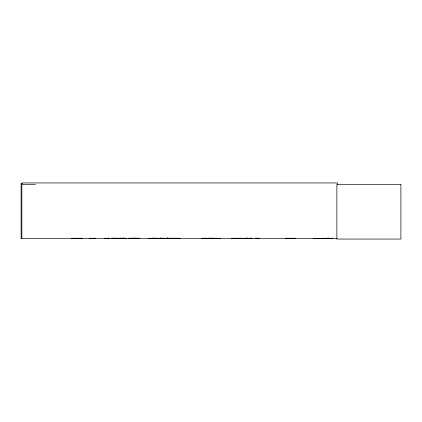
<?xml version="1.0" encoding="UTF-8"?>
<svg xmlns="http://www.w3.org/2000/svg" width="422" height="422" viewBox="0 0 422 422"><rect width="100%" height="100%" fill="white"/><g stroke="black" fill="none" stroke-linecap="round" stroke-linejoin="round"><path stroke-width="0.63" d="M242.692 238.551L251.818 238.541M109.282 238.541L109.335 238.182M203.842 238.182L203.736 238.541M215.848 238.541L215.879 238.182L215.906 238.594M89.664 238.541L89.701 238.182M95.409 238.541L89.422 238.594M117.3 238.541L111.593 238.594M104.978 238.541L105.025 238.182M152.869 238.541L152.928 238.182M155.259 238.541L155.317 238.182L155.37 238.594M123.667 238.541L123.725 238.182M167.281 238.541L167.339 238.182M22.419 183.517L21.1 183.517L21.1 238.594L336.956 238.594M21.1 184.541L35.575 184.541M71.845 238.24L82.469 238.24M128.889 238.24L139.07 238.24M169.929 238.24L180.11 238.24M231.683 238.24L241.864 238.24M285.441 238.24L295.622 238.24M328.073 238.356L313.288 238.594M109.335 238.483L104.688 238.594M118.07 238.182L118.07 238.483L126.769 238.594M171.738 238.551L159.031 238.541M255.721 238.182L255.721 238.483L259.672 238.594M313.288 238.462L332.837 238.594M211.338 238.541L211.28 238.182M116.425 238.541L116.377 238.182M112.12 238.541L112.067 238.182M123.562 238.541L123.519 238.182L123.477 238.594M126.526 238.541L126.484 238.182L126.447 238.594M213.21 238.541L213.179 238.182L213.152 238.594M247.735 238.483L247.735 238.182M167.671 238.483L167.671 238.182M337.616 184.915L337.616 182.948L21.844 182.948L21.844 238.594M332.779 238.14L332.779 238.594M331.755 238.14L331.697 238.594M328.749 238.029L328.749 238.594M328.469 238.029L328.469 238.594M328.058 238.166L328.058 238.594M327.952 238.029L327.952 238.594M327.672 238.029L327.672 238.594M324.666 238.14L324.724 238.594M323.642 238.14L323.642 238.594M259.266 238.14L259.266 238.594M256.713 238.029L256.713 238.594M256.592 238.029L256.592 238.594M255.674 238.14L255.674 238.594M251.918 238.14L251.918 238.594M251 238.029L251 238.594M250.921 238.14L250.926 238.594L250.879 238.029M248.326 238.14L248.326 238.594M247.682 238.14L247.682 238.594M247.63 238.14L247.63 238.594M246.928 238.029L246.97 238.594M246.749 238.029L246.685 238.594L246.643 238.029M220.379 238.594L201.938 238.594M220.142 238.14L220.142 238.594M216.296 238.029L216.296 238.594M216.053 238.029L216.053 238.594M213.363 238.182L213.384 238.594M213.337 238.14L213.337 238.594M213.005 238.029L213.005 238.594M212.757 238.029L212.757 238.594M211.174 238.14L211.227 238.594M210.293 238.029L210.288 238.594M209.465 238.029L209.465 238.594M209.217 238.029L209.249 238.594M208.911 238.14L208.911 238.594M206.284 238.029L206.252 238.594M206.036 238.029L206.036 238.594M204.786 238.029L204.781 238.594M203.9 238.14L203.847 238.594M202.164 238.14L202.164 238.594M171.733 238.14L171.738 238.594M171.448 238.14L171.448 238.594M167.792 238.029L167.782 238.594M167.613 238.14L167.56 238.594M167.508 238.029L167.508 238.594M167.392 238.14L167.444 238.594M167.212 238.029L167.223 238.594M166.679 238.029L166.679 238.594M163.557 238.14L163.562 238.594M163.272 238.14L163.272 238.594M163.187 238.14L163.187 238.594M162.976 238.14L162.976 238.594M161.167 238.029L161.167 238.594M161.083 238.029L161.083 238.594M160.798 238.14L160.798 238.594M160.239 238.029L160.239 238.594M160.096 238.029L160.096 238.594M158.936 238.14L158.936 238.594M158.545 238.594L148.296 238.594M158.424 238.14L158.424 238.594M156.309 238.14L156.309 238.594M155.085 238.029L155.085 238.594M155.001 238.029L155.001 238.594M154.378 238.029L154.378 238.594M154.104 238.029L154.104 238.594M152.98 238.14L152.98 238.594M152.732 238.029L152.732 238.594M152.458 238.029L152.458 238.594M150.527 238.14L150.527 238.594M148.412 238.14L148.412 238.594M139.017 238.594L128.768 238.594M138.901 238.14L138.901 238.594M136.786 238.14L136.786 238.594M134.85 238.029L134.85 238.594M134.576 238.029L134.576 238.594M133.204 238.029L133.204 238.594M132.93 238.029L132.93 238.594M130.999 238.14L130.999 238.594M128.884 238.14L128.884 238.594M125.065 238.14L125.065 238.594M124.717 238.029L124.669 238.594M123.899 238.029L123.899 238.594M123.762 238.029L123.815 238.594M123.024 238.029L123.024 238.594M122.828 238.029L122.828 238.594M121.019 238.14L121.024 238.594M120.703 238.14L120.703 238.594M120.17 238.029L120.17 238.594M119.98 238.029L119.98 238.594M118.028 238.14L118.028 238.594M117.385 238.14L117.385 238.594M116.33 238.14L116.33 238.594M115.428 238.029L115.428 238.594M115.238 238.029L115.238 238.594M113.476 238.029L113.476 238.594M113.328 238.029L113.328 238.594M112.02 238.14L112.02 238.594M111.93 238.14L111.93 238.594M109.382 238.14L109.382 238.594M108.074 238.029L108.074 238.594M107.921 238.029L107.921 238.594M105.073 238.14L105.073 238.594M95.488 238.14L95.488 238.594M93.362 238.029L93.362 238.594M93.162 238.029L93.162 238.594M89.744 238.14L89.744 238.594M400.9 184.541L336.872 184.541L336.872 239.052L400.9 239.052L400.9 184.541M82.49 238.372L71.824 238.372L82.49 238.383M139.091 238.372L128.874 238.372L139.091 238.383M180.131 238.372L169.908 238.372L180.131 238.383M241.885 238.372L231.662 238.372L241.885 238.383M295.637 238.372L285.42 238.372L295.637 238.383M242.75 238.594L242.745 238.14L242.692 238.594M168.331 238.594L168.331 238.029L168.325 238.594"/></g></svg>
